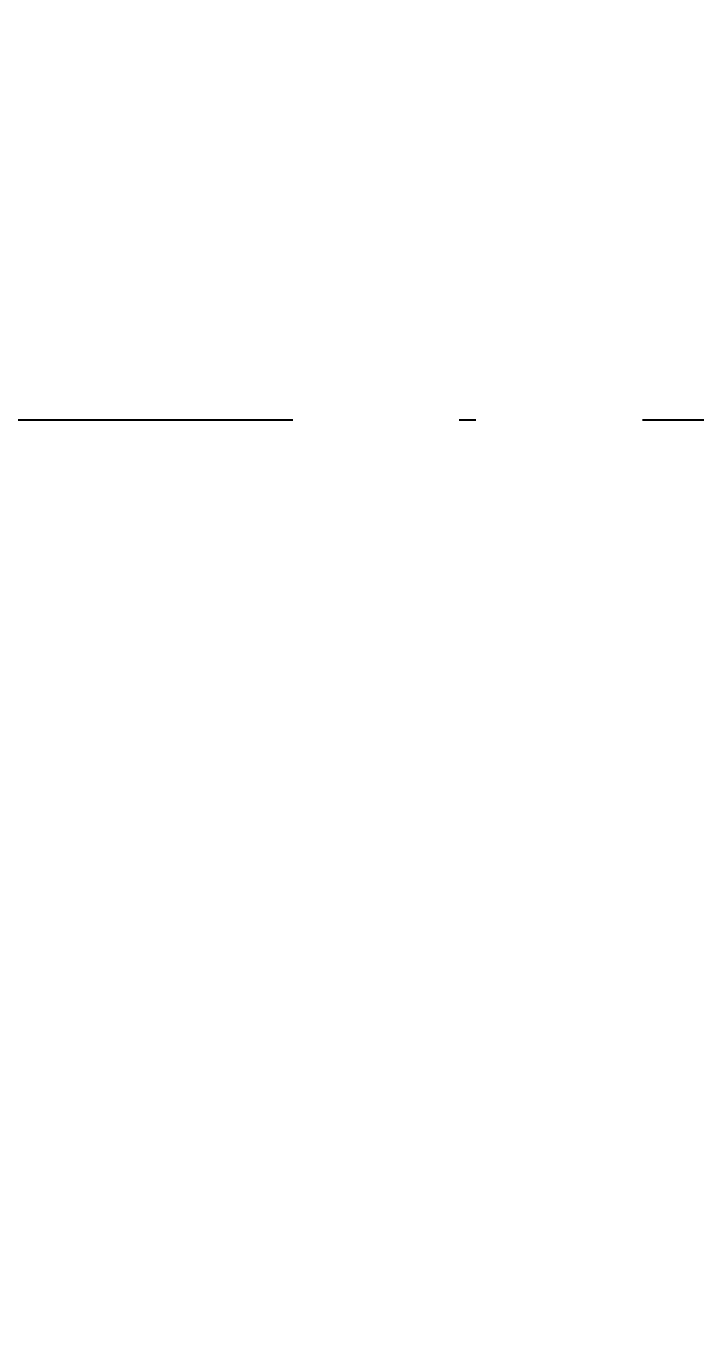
# Model space of a CAD drawing. Extents: x -2187 to 96136, y -11110 to 52208.
# Drawn here: x 46505 to 47310, y 24559 to 26137 of the extents above; entities that cross this region are included whole.
import ezdxf

# ---------------------------------------------------------------- set-up
doc = ezdxf.new("R2010")
doc.units = 0
doc.header["$LTSCALE"] = 1000
doc.header["$MEASUREMENT"] = 0
doc.linetypes.add('DOTE', pattern=[2.42, 2, -0.2, 0.02, -0.2])
doc.layers.add('DOTE', color=14, linetype='DOTE')
doc.styles.get("Standard").update_dxf_attribs({"font": 'gbenor.shx', "bigfont": 'gbcbig.shx'})
doc.dimstyles.new('ISO-25', dxfattribs={"dimscale": 70, "dimtxt": 2.5, "dimasz": 2.5, "dimexe": 1.25, "dimexo": 0.625, "dimtad": 1, "dimtxsty": 'Standard', "dimcen": 2.5, "dimadec": 0, "dimazin": 0, "dimtfac": 1, "dimtmove": 0, "dimatfit": 3, "dimfxl": 0, "dimarcsym": 0})

# ---------------------------------------------------------------- blocks, each defined once
blk = doc.blocks.new('*D140')
at = {"color": 0, "lineweight": -2}
for p, q in [((52096.9, 35905.8), (52902.9, 35905.8)), ((52815.4, 35730.8), (52815.4, 22880.8)), ((46777.2, 22705.8), (52902.9, 22705.8))]:
    blk.add_line(p, q, dxfattribs=at)
at = {"color": 0}
for points in [[(52786.2, 35730.8), (52844.5, 35730.8), (52815.4, 35905.8)], [(52786.2, 22880.8), (52844.5, 22880.8), (52815.4, 22705.8)]]:
    blk.add_solid(points, dxfattribs=at)
at = {"layer": 'Defpoints', "color": 0}
for p in [(52053.1, 35905.8), (46733.5, 22705.8), (52815.4, 22705.8)]:
    blk.add_point(p, dxfattribs=at)
at = {"color": 0, "insert": (52684.1, 29455.8), "char_height": 175, "attachment_point": 5, "rotation": 90}
blk.add_mtext('13200', dxfattribs=at)

msp = doc.modelspace()

# ---------------------------------------------------------------- linework, layer by layer
at = {"layer": 'DOTE'}
msp.add_line((8525.665, 25663.27), (92525.665, 25663.27), dxfattribs=at)

# ---------------------------------------------------------------- dimensions: what is measured, and where the dimension line sits
at = {"color": 1}
dim = msp.add_linear_dim(base=(52815.373, 22705.848), p1=(52053.107, 35905.844), p2=(46733.469, 22705.848), angle=90, dimstyle='ISO-25', dxfattribs=at)
dim.commit()
dim.dimension.update_dxf_attribs({"geometry": '*D140', "text_midpoint": (52815.373, 29455.846), "dimtype": 160})

doc.saveas('drawing.dxf')
